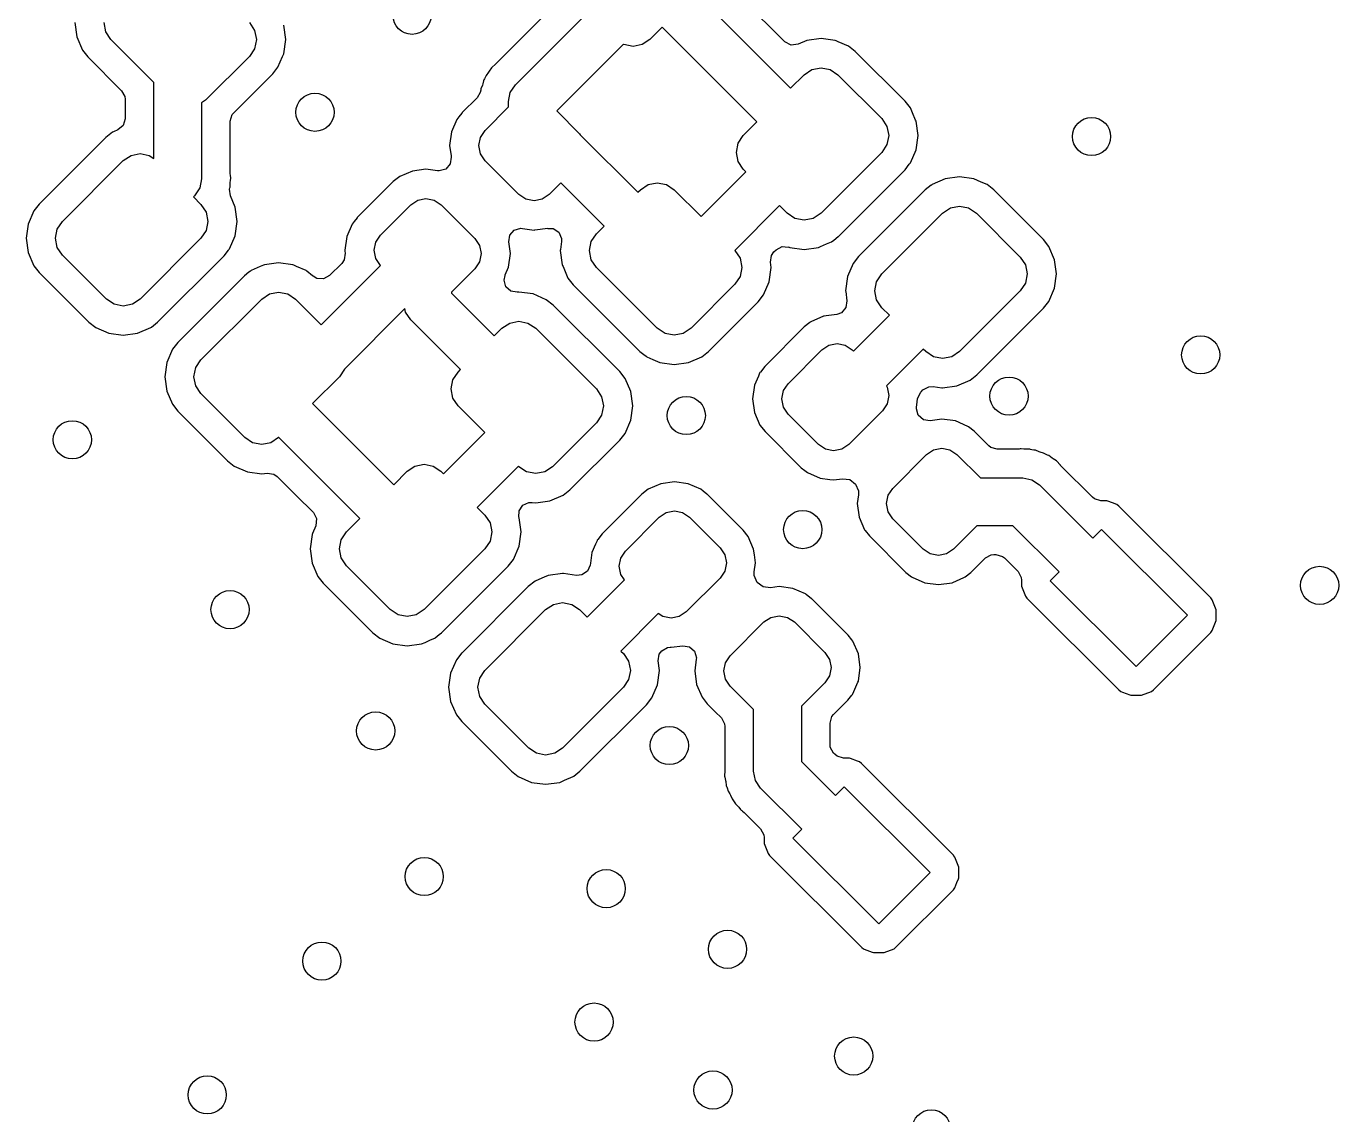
# Model space of a CAD drawing. Extents: x 4.14 to 8.85, y -5.31 to -1.77.
# Drawn here: x 5.201 to 5.742, y -2.508 to -2.06 of the extents above; entities that cross this region are included whole.
import ezdxf

# ---------------------------------------------------------------- set-up
doc = ezdxf.new("R2010")
doc.units = 0
doc.header["$MEASUREMENT"] = 0
doc.layers.add('BLACK', color=7, linetype='CONTINUOUS')

msp = doc.modelspace()

# ---------------------------------------------------------------- linework, layer by layer
at = {"layer": 'BLACK', "linetype": 'CONTINUOUS'}
for p, q in [((5.47694, -2.04602), (5.516, -2.08508)), ((5.51356, -2.06591), (5.49633, -2.04868)), ((5.40262, -2.08362), (5.43269, -2.05354)), ((5.22101, -2.05805), (5.22182, -2.06394)), ((5.2338, -2.06182), (5.23305, -2.05805)), ((5.293, -2.05805), (5.29513, -2.06125)), ((5.30792, -2.06501), (5.30711, -2.05913)), ((5.41308, -2.05642), (5.39467, -2.07484)), ((5.46302, -2.05994), (5.45801, -2.06494)), ((5.50208, -2.099), (5.46302, -2.05994)), ((5.22182, -2.06394), (5.22418, -2.06939)), ((5.23593, -2.06501), (5.2338, -2.06182)), ((5.25358, -2.08266), (5.23593, -2.06501)), ((5.29513, -2.06125), (5.29588, -2.06501)), ((5.29588, -2.06501), (5.29513, -2.06878)), ((5.30711, -2.0709), (5.30792, -2.06501)), ((5.45801, -2.06494), (5.45482, -2.06708)), ((5.51627, -2.0673), (5.51356, -2.06591)), ((5.52264, -2.0654), (5.51904, -2.06696)), ((5.52852, -2.06459), (5.52264, -2.0654)), ((5.53441, -2.0654), (5.52852, -2.06459)), ((5.53472, -2.06553), (5.53441, -2.0654)), ((5.53559, -2.06591), (5.53472, -2.06553)), ((5.53472, -2.06553), (5.53472, -2.06553)), ((5.53986, -2.06776), (5.53559, -2.06591)), ((5.22418, -2.06939), (5.22637, -2.07219)), ((5.29513, -2.06878), (5.293, -2.07197)), ((5.3066, -2.07207), (5.30698, -2.07121)), ((5.30698, -2.07121), (5.30711, -2.0709)), ((5.30698, -2.07121), (5.30698, -2.07121)), ((5.44712, -2.06696), (5.41964, -2.09444)), ((5.44729, -2.06708), (5.44712, -2.06696)), ((5.45105, -2.06783), (5.44729, -2.06708)), ((5.45482, -2.06708), (5.45105, -2.06783)), ((5.51904, -2.06696), (5.51627, -2.0673)), ((5.54266, -2.06995), (5.53986, -2.06776)), ((5.56314, -2.09043), (5.54266, -2.06995)), ((5.22637, -2.07219), (5.2403, -2.08611)), ((5.293, -2.07197), (5.2749, -2.09007)), ((5.30256, -2.07915), (5.30475, -2.07635)), ((5.30475, -2.07635), (5.3066, -2.07207)), ((5.39272, -2.07664), (5.39182, -2.07809)), ((5.39452, -2.07498), (5.39272, -2.07664)), ((5.39467, -2.07484), (5.39452, -2.07498)), ((5.52476, -2.07738), (5.52852, -2.07663)), ((5.52852, -2.07663), (5.53229, -2.07738)), ((5.28655, -2.09516), (5.30256, -2.07915)), ((5.3895, -2.08201), (5.38911, -2.08333)), ((5.38959, -2.08168), (5.3895, -2.08201)), ((5.3895, -2.08201), (5.3895, -2.08201)), ((5.3899, -2.08118), (5.38959, -2.08168)), ((5.3903, -2.08039), (5.3899, -2.08118)), ((5.39052, -2.07984), (5.3903, -2.08039)), ((5.39155, -2.07848), (5.39052, -2.07984)), ((5.39182, -2.07809), (5.39155, -2.07848)), ((5.516, -2.08508), (5.52156, -2.07951)), ((5.52156, -2.07951), (5.52476, -2.07738)), ((5.53229, -2.07738), (5.53548, -2.07951)), ((5.53548, -2.07951), (5.55358, -2.0976)), ((5.2403, -2.08611), (5.24163, -2.08856)), ((5.25358, -2.11404), (5.25358, -2.08266)), ((5.38808, -2.08687), (5.38683, -2.089)), ((5.3881, -2.08682), (5.38808, -2.08687)), ((5.38827, -2.08595), (5.3881, -2.08682)), ((5.38829, -2.0857), (5.38827, -2.08595)), ((5.38833, -2.08536), (5.38829, -2.0857)), ((5.38829, -2.0857), (5.38829, -2.0857)), ((5.38896, -2.08377), (5.38833, -2.08536)), ((5.38911, -2.08333), (5.38896, -2.08377)), ((5.39973, -2.09058), (5.40048, -2.08682)), ((5.40048, -2.08682), (5.40262, -2.08362)), ((5.24163, -2.08856), (5.24175, -2.08962)), ((5.24175, -2.08962), (5.24175, -2.0977)), ((5.2749, -2.09007), (5.27326, -2.09117)), ((5.27326, -2.09117), (5.27326, -2.12242)), ((5.38683, -2.089), (5.38069, -2.09513)), ((5.39009, -2.10247), (5.39973, -2.09282)), ((5.39973, -2.09282), (5.39973, -2.09058)), ((5.56533, -2.09323), (5.56314, -2.09043)), ((5.24175, -2.0977), (5.24096, -2.10038)), ((5.28509, -2.09867), (5.28588, -2.09598)), ((5.28588, -2.09598), (5.28655, -2.09516)), ((5.37849, -2.09791), (5.37624, -2.10311)), ((5.37931, -2.09687), (5.37849, -2.09791)), ((5.38049, -2.09535), (5.37931, -2.09687)), ((5.38059, -2.09524), (5.38049, -2.09535)), ((5.38049, -2.09535), (5.38049, -2.09535)), ((5.38069, -2.09513), (5.38059, -2.09524)), ((5.38069, -2.09513), (5.38069, -2.09513)), ((5.41964, -2.09444), (5.42906, -2.10386)), ((5.55358, -2.0976), (5.55571, -2.1008)), ((5.5662, -2.09524), (5.56533, -2.09323)), ((5.56748, -2.0982), (5.5662, -2.09524)), ((5.56769, -2.09868), (5.56748, -2.0982)), ((5.23661, -2.10318), (5.23381, -2.10537)), ((5.2369, -2.10305), (5.23661, -2.10318)), ((5.23876, -2.10225), (5.2369, -2.10305)), ((5.2369, -2.10305), (5.2369, -2.10305)), ((5.24096, -2.10038), (5.23876, -2.10225)), ((5.28509, -2.12018), (5.28509, -2.09867)), ((5.37624, -2.10311), (5.37547, -2.10873)), ((5.38817, -2.10534), (5.39009, -2.10247)), ((5.42906, -2.10386), (5.42932, -2.10424)), ((5.49651, -2.10456), (5.50208, -2.099)), ((5.55571, -2.1008), (5.55646, -2.10456)), ((5.5685, -2.10456), (5.56769, -2.09868)), ((5.23381, -2.10537), (5.20637, -2.13281)), ((5.37547, -2.10873), (5.37605, -2.11298)), ((5.38749, -2.10873), (5.38817, -2.10534)), ((5.38817, -2.11212), (5.38749, -2.10873)), ((5.42932, -2.10424), (5.45305, -2.12797)), ((5.49363, -2.11152), (5.49438, -2.10776)), ((5.49438, -2.10776), (5.49651, -2.10456)), ((5.55571, -2.10833), (5.55358, -2.11152)), ((5.55646, -2.10456), (5.55571, -2.10833)), ((5.56769, -2.11045), (5.5685, -2.10456)), ((5.24099, -2.11493), (5.24418, -2.1128)), ((5.24418, -2.1128), (5.24795, -2.11205)), ((5.24795, -2.11205), (5.25171, -2.1128)), ((5.25171, -2.1128), (5.25358, -2.11404)), ((5.37613, -2.11354), (5.37571, -2.1163)), ((5.37605, -2.11298), (5.37613, -2.11354)), ((5.39009, -2.11499), (5.38817, -2.11212)), ((5.49438, -2.11529), (5.49363, -2.11152)), ((5.55358, -2.11152), (5.52852, -2.13658)), ((5.56533, -2.1159), (5.56769, -2.11045)), ((5.21593, -2.13999), (5.24099, -2.11493)), ((5.28516, -2.121), (5.28509, -2.12018)), ((5.36011, -2.11924), (5.35491, -2.12149)), ((5.36573, -2.11847), (5.36011, -2.11924)), ((5.37054, -2.11913), (5.36573, -2.11847)), ((5.37118, -2.11917), (5.37054, -2.11913)), ((5.37387, -2.1184), (5.37118, -2.11917)), ((5.37571, -2.1163), (5.37387, -2.1184)), ((5.40401, -2.12891), (5.39009, -2.11499)), ((5.47908, -2.138), (5.49755, -2.11953)), ((5.49651, -2.11848), (5.49438, -2.11529)), ((5.49755, -2.11953), (5.49651, -2.11848)), ((5.5357, -2.14614), (5.56314, -2.1187)), ((5.56314, -2.1187), (5.56491, -2.11643)), ((5.56491, -2.11643), (5.56514, -2.11615)), ((5.56514, -2.11615), (5.56533, -2.1159)), ((5.56514, -2.11615), (5.56514, -2.11615)), ((5.27326, -2.12242), (5.27251, -2.12619)), ((5.28506, -2.12562), (5.28509, -2.1252)), ((5.28509, -2.12383), (5.28512, -2.12331)), ((5.28509, -2.1252), (5.28509, -2.12383)), ((5.28512, -2.12331), (5.28525, -2.12207)), ((5.28523, -2.1214), (5.28516, -2.121)), ((5.28529, -2.12173), (5.28523, -2.1214)), ((5.28523, -2.1214), (5.28523, -2.1214)), ((5.28525, -2.12207), (5.28529, -2.12173)), ((5.35224, -2.12359), (5.33744, -2.13839)), ((5.35491, -2.12149), (5.35224, -2.12359)), ((5.42134, -2.1241), (5.41653, -2.12891)), ((5.43913, -2.14189), (5.42134, -2.1241)), ((5.4541, -2.12693), (5.45729, -2.1248)), ((5.45729, -2.1248), (5.46105, -2.12405)), ((5.46105, -2.12405), (5.46482, -2.1248)), ((5.46482, -2.1248), (5.46801, -2.12693)), ((5.5739, -2.1251), (5.57146, -2.12702)), ((5.57401, -2.12502), (5.5739, -2.1251)), ((5.57426, -2.12483), (5.57401, -2.12502)), ((5.57401, -2.12502), (5.57401, -2.12502)), ((5.57971, -2.12247), (5.57426, -2.12483)), ((5.58559, -2.12166), (5.57971, -2.12247)), ((5.59148, -2.12247), (5.58559, -2.12166)), ((5.59452, -2.12378), (5.59148, -2.12247)), ((5.59693, -2.12483), (5.59452, -2.12378)), ((5.59973, -2.12702), (5.59693, -2.12483)), ((5.27038, -2.12938), (5.26987, -2.12989)), ((5.26987, -2.12989), (5.273, -2.13303)), ((5.27251, -2.12619), (5.27038, -2.12938)), ((5.27038, -2.12938), (5.27038, -2.12938)), ((5.28478, -2.12673), (5.28491, -2.12615)), ((5.28512, -2.1295), (5.28478, -2.12673)), ((5.28491, -2.12615), (5.28499, -2.12587)), ((5.28499, -2.12587), (5.28506, -2.12562)), ((5.28711, -2.1341), (5.28512, -2.1295)), ((5.36234, -2.13117), (5.36573, -2.13049)), ((5.36573, -2.13049), (5.36912, -2.13117)), ((5.40688, -2.13083), (5.40401, -2.12891)), ((5.41027, -2.13151), (5.40688, -2.13083)), ((5.41366, -2.13083), (5.41027, -2.13151)), ((5.41653, -2.12891), (5.41366, -2.13083)), ((5.45305, -2.12797), (5.4541, -2.12693)), ((5.46801, -2.12693), (5.47908, -2.138)), ((5.57146, -2.12702), (5.54402, -2.15446)), ((5.6202, -2.1475), (5.59973, -2.12702)), ((5.20418, -2.13561), (5.20182, -2.14106)), ((5.20637, -2.13281), (5.20418, -2.13561)), ((5.273, -2.13303), (5.27513, -2.13622)), ((5.27513, -2.13622), (5.27588, -2.13999)), ((5.28792, -2.13999), (5.28711, -2.1341)), ((5.34694, -2.14562), (5.35947, -2.13309)), ((5.35947, -2.13309), (5.36234, -2.13117)), ((5.36912, -2.13117), (5.37199, -2.13309)), ((5.37199, -2.13309), (5.38591, -2.14701)), ((5.51147, -2.13345), (5.493, -2.15192)), ((5.5146, -2.13658), (5.51147, -2.13345)), ((5.57863, -2.13658), (5.58183, -2.13445)), ((5.58183, -2.13445), (5.58559, -2.1337)), ((5.58559, -2.1337), (5.58936, -2.13445)), ((5.58936, -2.13445), (5.59255, -2.13658)), ((5.20182, -2.14106), (5.20101, -2.14695)), ((5.2138, -2.14318), (5.21593, -2.13999)), ((5.27588, -2.13999), (5.27513, -2.14375)), ((5.28711, -2.14587), (5.28792, -2.13999)), ((5.33534, -2.14106), (5.33309, -2.14626)), ((5.33618, -2.13999), (5.33534, -2.14106)), ((5.33734, -2.1385), (5.33618, -2.13999)), ((5.33744, -2.13839), (5.33734, -2.1385)), ((5.33734, -2.1385), (5.33734, -2.1385)), ((5.5178, -2.13871), (5.5146, -2.13658)), ((5.52156, -2.13946), (5.5178, -2.13871)), ((5.52533, -2.13871), (5.52156, -2.13946)), ((5.52852, -2.13658), (5.52533, -2.13871)), ((5.55358, -2.16163), (5.57863, -2.13658)), ((5.59255, -2.13658), (5.61065, -2.15467)), ((5.20101, -2.14695), (5.20182, -2.15283)), ((5.21305, -2.14695), (5.2138, -2.14318)), ((5.2138, -2.15071), (5.21305, -2.14695)), ((5.273, -2.14695), (5.24795, -2.172)), ((5.27513, -2.14375), (5.273, -2.14695)), ((5.28475, -2.15132), (5.28711, -2.14587)), ((5.33309, -2.14626), (5.33232, -2.15188)), ((5.34502, -2.14849), (5.34694, -2.14562)), ((5.38591, -2.14701), (5.38783, -2.14988)), ((5.39987, -2.14846), (5.40029, -2.1457)), ((5.40029, -2.1457), (5.40213, -2.1436)), ((5.40213, -2.1436), (5.40482, -2.14283)), ((5.40482, -2.14283), (5.40546, -2.14287)), ((5.40546, -2.14287), (5.41027, -2.14353)), ((5.41027, -2.14353), (5.41061, -2.14349)), ((5.41061, -2.14349), (5.41589, -2.14276)), ((5.41589, -2.14276), (5.4159, -2.14288)), ((5.4159, -2.14288), (5.41813, -2.14291)), ((5.41813, -2.14291), (5.42046, -2.14445)), ((5.42046, -2.14445), (5.42159, -2.14701)), ((5.42159, -2.14701), (5.42158, -2.14832)), ((5.43387, -2.14822), (5.436, -2.14503)), ((5.436, -2.14503), (5.43913, -2.14189)), ((5.53376, -2.14766), (5.53558, -2.14623)), ((5.53558, -2.14623), (5.5357, -2.14614)), ((5.21593, -2.1539), (5.2138, -2.15071)), ((5.28256, -2.15412), (5.28431, -2.15188)), ((5.28431, -2.15188), (5.28456, -2.15157)), ((5.28456, -2.15157), (5.28475, -2.15132)), ((5.28456, -2.15157), (5.28456, -2.15157)), ((5.33232, -2.15188), (5.33236, -2.15221)), ((5.33236, -2.15221), (5.33248, -2.15309)), ((5.34434, -2.15188), (5.34502, -2.14849)), ((5.34502, -2.15527), (5.34434, -2.15188)), ((5.38783, -2.14988), (5.38851, -2.15327)), ((5.40053, -2.15327), (5.39987, -2.14846)), ((5.42114, -2.15157), (5.42108, -2.15199)), ((5.42108, -2.15199), (5.42189, -2.15787)), ((5.42158, -2.14832), (5.42114, -2.15157)), ((5.43312, -2.15199), (5.43387, -2.14822)), ((5.43387, -2.15575), (5.43312, -2.15199)), ((5.493, -2.15192), (5.49307, -2.15199)), ((5.49307, -2.15199), (5.4952, -2.15518)), ((5.5081, -2.15398), (5.50909, -2.15256)), ((5.50909, -2.15256), (5.51, -2.15165)), ((5.51, -2.15165), (5.51246, -2.15031)), ((5.51246, -2.15031), (5.51502, -2.15056)), ((5.51502, -2.15056), (5.51504, -2.15046)), ((5.51504, -2.15046), (5.51537, -2.15056)), ((5.51537, -2.15056), (5.51568, -2.15069)), ((5.51568, -2.15069), (5.52156, -2.1515)), ((5.52156, -2.1515), (5.52745, -2.15069)), ((5.52745, -2.15069), (5.52833, -2.15031)), ((5.52833, -2.15031), (5.53074, -2.14926)), ((5.53074, -2.14926), (5.5329, -2.14833)), ((5.5329, -2.14833), (5.53376, -2.14766)), ((5.6224, -2.1503), (5.6202, -2.1475)), ((5.62476, -2.15575), (5.6224, -2.1503)), ((5.20182, -2.15283), (5.20418, -2.15828)), ((5.23403, -2.172), (5.21593, -2.1539)), ((5.25512, -2.18156), (5.28256, -2.15412)), ((5.29882, -2.15802), (5.29746, -2.15861)), ((5.29913, -2.15789), (5.29882, -2.15802)), ((5.29882, -2.15802), (5.29882, -2.15802)), ((5.30501, -2.15708), (5.29913, -2.15789)), ((5.3109, -2.15789), (5.30501, -2.15708)), ((5.31121, -2.15802), (5.3109, -2.15789)), ((5.31238, -2.15853), (5.31121, -2.15802)), ((5.31121, -2.15802), (5.31121, -2.15802)), ((5.33108, -2.15727), (5.32603, -2.16232)), ((5.33207, -2.15586), (5.33108, -2.15727)), ((5.33248, -2.15309), (5.33207, -2.15586)), ((5.34694, -2.15814), (5.34502, -2.15527)), ((5.38783, -2.15666), (5.38591, -2.15953)), ((5.38851, -2.15327), (5.38783, -2.15666)), ((5.39976, -2.15889), (5.40053, -2.15327)), ((5.42189, -2.15787), (5.42202, -2.15818)), ((5.436, -2.15895), (5.43387, -2.15575)), ((5.4952, -2.15518), (5.49595, -2.15895)), ((5.50768, -2.15674), (5.5081, -2.15398)), ((5.50799, -2.15895), (5.50768, -2.15674)), ((5.54183, -2.15726), (5.53947, -2.16271)), ((5.54402, -2.15446), (5.54183, -2.15726)), ((5.61065, -2.15467), (5.61278, -2.15787)), ((5.61278, -2.15787), (5.61353, -2.16163)), ((5.62557, -2.16163), (5.62476, -2.15575)), ((5.20418, -2.15828), (5.20637, -2.16108)), ((5.20637, -2.16108), (5.22685, -2.18156)), ((5.29088, -2.16244), (5.26344, -2.18988)), ((5.29277, -2.16096), (5.29088, -2.16244)), ((5.29343, -2.16044), (5.29277, -2.16096)), ((5.29368, -2.16025), (5.29343, -2.16044)), ((5.29343, -2.16044), (5.29343, -2.16044)), ((5.29746, -2.15861), (5.29368, -2.16025)), ((5.31635, -2.16025), (5.31238, -2.15853)), ((5.3166, -2.16044), (5.31635, -2.16025)), ((5.31903, -2.16235), (5.3166, -2.16044)), ((5.31915, -2.16244), (5.31903, -2.16235)), ((5.31903, -2.16235), (5.31903, -2.16235)), ((5.31924, -2.16253), (5.31915, -2.16244)), ((5.32079, -2.16346), (5.31924, -2.16253)), ((5.32253, -2.18255), (5.34694, -2.15814)), ((5.32603, -2.16232), (5.32357, -2.16366)), ((5.38591, -2.15953), (5.37627, -2.16918)), ((5.39789, -2.1642), (5.3983, -2.16226)), ((5.3983, -2.16226), (5.39843, -2.16197)), ((5.39843, -2.16197), (5.39976, -2.15889)), ((5.42202, -2.15818), (5.42202, -2.15818)), ((5.42202, -2.15818), (5.42221, -2.15861)), ((5.42221, -2.15861), (5.42425, -2.16332)), ((5.42425, -2.16332), (5.42644, -2.16612)), ((5.46105, -2.184), (5.436, -2.15895)), ((5.4952, -2.16271), (5.49307, -2.1659)), ((5.49595, -2.15895), (5.4952, -2.16271)), ((5.50718, -2.16483), (5.50799, -2.15895)), ((5.53947, -2.16271), (5.53866, -2.16859)), ((5.55145, -2.16483), (5.55358, -2.16163)), ((5.61353, -2.16163), (5.61278, -2.1654)), ((5.62476, -2.16752), (5.62557, -2.16163)), ((5.32357, -2.16366), (5.32079, -2.16346)), ((5.39866, -2.16688), (5.39789, -2.1642)), ((5.40076, -2.16873), (5.39866, -2.16688)), ((5.40331, -2.16911), (5.40076, -2.16873)), ((5.42644, -2.16612), (5.45388, -2.19356)), ((5.49307, -2.1659), (5.47497, -2.184)), ((5.50482, -2.17028), (5.50718, -2.16483)), ((5.53866, -2.16859), (5.53871, -2.16893)), ((5.5507, -2.16859), (5.55145, -2.16483)), ((5.55145, -2.17236), (5.5507, -2.16859)), ((5.61065, -2.16859), (5.58559, -2.19365)), ((5.61278, -2.1654), (5.61065, -2.16859)), ((5.6224, -2.17297), (5.62476, -2.16752)), ((5.23722, -2.17413), (5.23403, -2.172)), ((5.24099, -2.17488), (5.23722, -2.17413)), ((5.24475, -2.17413), (5.24099, -2.17488)), ((5.24795, -2.172), (5.24475, -2.17413)), ((5.273, -2.19705), (5.29805, -2.172)), ((5.29805, -2.172), (5.30125, -2.16987)), ((5.30125, -2.16987), (5.30501, -2.16912)), ((5.30501, -2.16912), (5.30878, -2.16987)), ((5.30878, -2.16987), (5.31197, -2.172)), ((5.31197, -2.172), (5.32253, -2.18255)), ((5.37627, -2.16918), (5.37627, -2.16951)), ((5.37627, -2.16951), (5.39389, -2.18713)), ((5.40331, -2.16913), (5.40331, -2.16911)), ((5.40342, -2.16913), (5.40331, -2.16913)), ((5.40353, -2.16915), (5.40342, -2.16913)), ((5.40365, -2.16913), (5.40353, -2.16915)), ((5.40399, -2.16908), (5.40365, -2.16913)), ((5.40365, -2.16913), (5.40365, -2.16913)), ((5.40987, -2.16989), (5.40399, -2.16908)), ((5.41532, -2.17225), (5.40987, -2.16989)), ((5.41812, -2.17444), (5.41532, -2.17225)), ((5.48215, -2.19356), (5.50263, -2.17308)), ((5.50263, -2.17308), (5.50482, -2.17028)), ((5.53871, -2.16893), (5.53923, -2.17275)), ((5.53923, -2.17275), (5.53881, -2.17551)), ((5.55358, -2.17555), (5.55145, -2.17236)), ((5.6202, -2.17577), (5.6224, -2.17297)), ((5.35704, -2.17588), (5.33223, -2.20069)), ((5.35733, -2.17735), (5.35704, -2.17588)), ((5.35947, -2.18054), (5.35733, -2.17735)), ((5.44556, -2.20188), (5.41812, -2.17444)), ((5.5295, -2.17909), (5.5243, -2.18134)), ((5.52984, -2.17904), (5.5295, -2.17909)), ((5.53062, -2.17893), (5.52984, -2.17904)), ((5.52984, -2.17904), (5.52984, -2.17904)), ((5.53499, -2.17834), (5.53062, -2.17893)), ((5.53697, -2.17761), (5.53499, -2.17834)), ((5.53881, -2.17551), (5.53697, -2.17761)), ((5.54192, -2.19347), (5.55671, -2.17869)), ((5.55671, -2.17869), (5.55358, -2.17555)), ((5.59277, -2.2032), (5.6202, -2.17577)), ((5.22685, -2.18156), (5.22965, -2.18375)), ((5.22965, -2.18375), (5.2351, -2.18611)), ((5.24687, -2.18611), (5.25232, -2.18375)), ((5.25232, -2.18375), (5.25257, -2.18356)), ((5.25257, -2.18356), (5.25346, -2.18285)), ((5.25346, -2.18285), (5.25512, -2.18156)), ((5.37997, -2.20105), (5.35947, -2.18054)), ((5.39389, -2.18713), (5.39703, -2.184)), ((5.39703, -2.184), (5.40022, -2.18187)), ((5.40022, -2.18187), (5.40399, -2.18112)), ((5.40399, -2.18112), (5.40775, -2.18187)), ((5.40775, -2.18187), (5.41095, -2.184)), ((5.41095, -2.184), (5.436, -2.20905)), ((5.46425, -2.18613), (5.46105, -2.184)), ((5.47497, -2.184), (5.47178, -2.18613)), ((5.52163, -2.18344), (5.50544, -2.19963)), ((5.52391, -2.18165), (5.52163, -2.18344)), ((5.52405, -2.18153), (5.52391, -2.18165)), ((5.5243, -2.18134), (5.52405, -2.18153)), ((5.52405, -2.18153), (5.52405, -2.18153)), ((5.2351, -2.18611), (5.24099, -2.18692)), ((5.24099, -2.18692), (5.24687, -2.18611)), ((5.26344, -2.18988), (5.26125, -2.19268)), ((5.46801, -2.18688), (5.46425, -2.18613)), ((5.47178, -2.18613), (5.46801, -2.18688)), ((5.53173, -2.19102), (5.53512, -2.19034)), ((5.53512, -2.19034), (5.53851, -2.19102)), ((5.26125, -2.19268), (5.25889, -2.19813)), ((5.45388, -2.19356), (5.45554, -2.19485)), ((5.45554, -2.19485), (5.45643, -2.19556)), ((5.45643, -2.19556), (5.45668, -2.19575)), ((5.45668, -2.19575), (5.45926, -2.19687)), ((5.4739, -2.19811), (5.47935, -2.19575)), ((5.47935, -2.19575), (5.48215, -2.19356)), ((5.51494, -2.20686), (5.52886, -2.19294)), ((5.52886, -2.19294), (5.53173, -2.19102)), ((5.53851, -2.19102), (5.54138, -2.19294)), ((5.54138, -2.19294), (5.54192, -2.19347)), ((5.57063, -2.1926), (5.55546, -2.20778)), ((5.57167, -2.19365), (5.57063, -2.1926)), ((5.57487, -2.19578), (5.57167, -2.19365)), ((5.57863, -2.19653), (5.57487, -2.19578)), ((5.5824, -2.19578), (5.57863, -2.19653)), ((5.58559, -2.19365), (5.5824, -2.19578)), ((5.25889, -2.19813), (5.25808, -2.20401)), ((5.27012, -2.20401), (5.27087, -2.20025)), ((5.27087, -2.20025), (5.273, -2.19705)), ((5.3322, -2.20082), (5.33007, -2.20401)), ((5.33223, -2.20069), (5.3322, -2.20082)), ((5.37893, -2.2021), (5.37997, -2.20105)), ((5.45926, -2.19687), (5.46108, -2.19766)), ((5.46108, -2.19766), (5.46213, -2.19811)), ((5.46213, -2.19811), (5.46801, -2.19892)), ((5.46801, -2.19892), (5.4739, -2.19811)), ((5.50534, -2.19975), (5.50353, -2.20205)), ((5.50544, -2.19963), (5.50534, -2.19975)), ((5.25808, -2.20401), (5.25889, -2.2099)), ((5.27087, -2.20778), (5.27012, -2.20401)), ((5.33007, -2.20401), (5.319, -2.21508)), ((5.37605, -2.20905), (5.3768, -2.20529)), ((5.3768, -2.20529), (5.37893, -2.2021)), ((5.44775, -2.20468), (5.44556, -2.20188)), ((5.45011, -2.21013), (5.44775, -2.20468)), ((5.50271, -2.20377), (5.50109, -2.2075)), ((5.50321, -2.20259), (5.50271, -2.20377)), ((5.50334, -2.2023), (5.50321, -2.20259)), ((5.50321, -2.20259), (5.50321, -2.20259)), ((5.50353, -2.20205), (5.50334, -2.2023)), ((5.50353, -2.20205), (5.50353, -2.20205)), ((5.58452, -2.20776), (5.58997, -2.2054)), ((5.58997, -2.2054), (5.59277, -2.2032)), ((5.25889, -2.2099), (5.26125, -2.21535)), ((5.273, -2.21097), (5.27087, -2.20778)), ((5.2911, -2.22907), (5.273, -2.21097)), ((5.3768, -2.21282), (5.37605, -2.20905)), ((5.436, -2.20905), (5.43813, -2.21225)), ((5.45092, -2.21601), (5.45011, -2.21013)), ((5.50109, -2.2075), (5.50032, -2.21312)), ((5.51234, -2.21312), (5.51302, -2.20973)), ((5.51302, -2.20973), (5.51494, -2.20686)), ((5.55546, -2.20778), (5.55583, -2.20834)), ((5.55583, -2.20834), (5.55651, -2.21173)), ((5.55651, -2.21173), (5.55583, -2.21512)), ((5.56835, -2.21304), (5.5695, -2.21049)), ((5.5695, -2.21049), (5.56976, -2.21021)), ((5.56976, -2.21021), (5.57053, -2.20944)), ((5.57053, -2.20944), (5.57298, -2.2081)), ((5.57298, -2.2081), (5.57471, -2.20803)), ((5.57471, -2.20803), (5.5783, -2.20852)), ((5.5783, -2.20852), (5.5783, -2.20852)), ((5.5783, -2.20852), (5.57863, -2.20857)), ((5.57863, -2.20857), (5.58452, -2.20776)), ((5.26125, -2.21535), (5.26344, -2.21815)), ((5.319, -2.21508), (5.35242, -2.2485)), ((5.37893, -2.21601), (5.3768, -2.21282)), ((5.38992, -2.227), (5.37893, -2.21601)), ((5.43813, -2.21225), (5.43888, -2.21601)), ((5.43888, -2.21601), (5.43813, -2.21978)), ((5.45011, -2.2219), (5.45092, -2.21601)), ((5.50032, -2.21312), (5.50109, -2.21874)), ((5.51302, -2.21651), (5.51234, -2.21312)), ((5.51494, -2.21938), (5.51302, -2.21651)), ((5.55583, -2.21512), (5.55391, -2.21799)), ((5.56783, -2.21718), (5.56787, -2.21654)), ((5.5686, -2.21987), (5.56783, -2.21718)), ((5.56787, -2.21654), (5.568, -2.2156)), ((5.568, -2.2156), (5.56835, -2.21304)), ((5.26344, -2.21815), (5.28392, -2.23863)), ((5.43813, -2.21978), (5.436, -2.22297)), ((5.44775, -2.22735), (5.45011, -2.2219)), ((5.50109, -2.21874), (5.50334, -2.22394)), ((5.52747, -2.23191), (5.51494, -2.21938)), ((5.55391, -2.21799), (5.53999, -2.23191)), ((5.5707, -2.22171), (5.5686, -2.21987)), ((5.57346, -2.22213), (5.5707, -2.22171)), ((5.57827, -2.22147), (5.57346, -2.22213)), ((5.58389, -2.22224), (5.57827, -2.22147)), ((5.58909, -2.22449), (5.58389, -2.22224)), ((5.37295, -2.24397), (5.38992, -2.227)), ((5.436, -2.22297), (5.4179, -2.24107)), ((5.44556, -2.23015), (5.44775, -2.22735)), ((5.50334, -2.22394), (5.50544, -2.22661)), ((5.50544, -2.22661), (5.52024, -2.24141)), ((5.58934, -2.22469), (5.58909, -2.22449)), ((5.59165, -2.22649), (5.58934, -2.22469)), ((5.59176, -2.22659), (5.59165, -2.22649)), ((5.59165, -2.22649), (5.59165, -2.22649)), ((5.59187, -2.22669), (5.59176, -2.22659)), ((5.59763, -2.23245), (5.59187, -2.22669)), ((5.29429, -2.2312), (5.2911, -2.22907)), ((5.29805, -2.23195), (5.29429, -2.2312)), ((5.30182, -2.2312), (5.29805, -2.23195)), ((5.30501, -2.22907), (5.30182, -2.2312)), ((5.30508, -2.229), (5.30501, -2.22907)), ((5.3385, -2.26242), (5.30508, -2.229)), ((5.42508, -2.25063), (5.44556, -2.23015)), ((5.53034, -2.23383), (5.52747, -2.23191)), ((5.53999, -2.23191), (5.53712, -2.23383)), ((5.57488, -2.23417), (5.57827, -2.23349)), ((5.57827, -2.23349), (5.58166, -2.23417)), ((5.59845, -2.23311), (5.59763, -2.23245)), ((5.60113, -2.2339), (5.59845, -2.23311)), ((5.61095, -2.23371), (5.61062, -2.23377)), ((5.61213, -2.23383), (5.61095, -2.23371)), ((5.28392, -2.23863), (5.28672, -2.24082)), ((5.53373, -2.23451), (5.53034, -2.23383)), ((5.53712, -2.23383), (5.53373, -2.23451)), ((5.55809, -2.25001), (5.57201, -2.23609)), ((5.57201, -2.23609), (5.57488, -2.23417)), ((5.58166, -2.23417), (5.58453, -2.23609)), ((5.58453, -2.23609), (5.59418, -2.24573)), ((5.6094, -2.2339), (5.60113, -2.2339)), ((5.61022, -2.23383), (5.6094, -2.2339)), ((5.61062, -2.23377), (5.61022, -2.23383)), ((5.61062, -2.23377), (5.61062, -2.23377)), ((5.61253, -2.23387), (5.61213, -2.23383)), ((5.61305, -2.2339), (5.61253, -2.23387)), ((5.61442, -2.2339), (5.61305, -2.2339)), ((5.61451, -2.23391), (5.61442, -2.2339)), ((5.61454, -2.23391), (5.61451, -2.23391)), ((5.61451, -2.23391), (5.61451, -2.23391)), ((5.61484, -2.23393), (5.61454, -2.23391)), ((5.61541, -2.2341), (5.61484, -2.23393)), ((5.61627, -2.23427), (5.61541, -2.2341)), ((5.61652, -2.23429), (5.61627, -2.23427)), ((5.61686, -2.23433), (5.61652, -2.23429)), ((5.61652, -2.23429), (5.61652, -2.23429)), ((5.61845, -2.23496), (5.61686, -2.23433)), ((5.61889, -2.23511), (5.61845, -2.23496)), ((5.62021, -2.2355), (5.61889, -2.23511)), ((5.62054, -2.23559), (5.62021, -2.2355)), ((5.62021, -2.2355), (5.62021, -2.2355)), ((5.62104, -2.2359), (5.62054, -2.23559)), ((5.62183, -2.2363), (5.62104, -2.2359)), ((5.62238, -2.23652), (5.62183, -2.2363)), ((5.62375, -2.23755), (5.62238, -2.23652)), ((5.62413, -2.23782), (5.62375, -2.23755)), ((5.62559, -2.23872), (5.62413, -2.23782)), ((5.62723, -2.2405), (5.62559, -2.23872)), ((5.28672, -2.24082), (5.29217, -2.24318)), ((5.29217, -2.24318), (5.29805, -2.24399)), ((5.29805, -2.24399), (5.30026, -2.24368)), ((5.30026, -2.24368), (5.30302, -2.2441)), ((5.30302, -2.2441), (5.30444, -2.24509)), ((5.35242, -2.2485), (5.35799, -2.24293)), ((5.35799, -2.24293), (5.36118, -2.2408)), ((5.36118, -2.2408), (5.36495, -2.24005)), ((5.36495, -2.24005), (5.36871, -2.2408)), ((5.36871, -2.2408), (5.3719, -2.24293)), ((5.3719, -2.24293), (5.37295, -2.24397)), ((5.40384, -2.24092), (5.38687, -2.25789)), ((5.40399, -2.24107), (5.40384, -2.24092)), ((5.40718, -2.2432), (5.40399, -2.24107)), ((5.41095, -2.24395), (5.40718, -2.2432)), ((5.41471, -2.2432), (5.41095, -2.24395)), ((5.4179, -2.24107), (5.41471, -2.2432)), ((5.52024, -2.24141), (5.52035, -2.24151)), ((5.52035, -2.24151), (5.52035, -2.24151)), ((5.52035, -2.24151), (5.52187, -2.24269)), ((5.52187, -2.24269), (5.52291, -2.24351)), ((5.52291, -2.24351), (5.52811, -2.24576)), ((5.62724, -2.24052), (5.62723, -2.2405)), ((5.62738, -2.24067), (5.62724, -2.24052)), ((5.64036, -2.25364), (5.62738, -2.24067)), ((5.30444, -2.24509), (5.3123, -2.25295)), ((5.4625, -2.24809), (5.4573, -2.25034)), ((5.46812, -2.24732), (5.4625, -2.24809)), ((5.47374, -2.24809), (5.46812, -2.24732)), ((5.47894, -2.25034), (5.47374, -2.24809)), ((5.52811, -2.24576), (5.53218, -2.24632)), ((5.53218, -2.24632), (5.53373, -2.24653)), ((5.53373, -2.24653), (5.53736, -2.24603)), ((5.53736, -2.24603), (5.54037, -2.24642)), ((5.54037, -2.24642), (5.54279, -2.24825)), ((5.54279, -2.24825), (5.54397, -2.25105)), ((5.59418, -2.24573), (5.61164, -2.24573)), ((5.61164, -2.24573), (5.61541, -2.24648)), ((5.61541, -2.24648), (5.6186, -2.24862)), ((5.6186, -2.24862), (5.64053, -2.27055)), ((5.3123, -2.25295), (5.31933, -2.25998)), ((5.41095, -2.25599), (5.41683, -2.25518)), ((5.41683, -2.25518), (5.42228, -2.25282)), ((5.42228, -2.25282), (5.42508, -2.25063)), ((5.45463, -2.25244), (5.43844, -2.26863)), ((5.4573, -2.25034), (5.45463, -2.25244)), ((5.47998, -2.25115), (5.47894, -2.25034)), ((5.4815, -2.25234), (5.47998, -2.25115)), ((5.48161, -2.25244), (5.4815, -2.25234)), ((5.4815, -2.25234), (5.4815, -2.25234)), ((5.49641, -2.26724), (5.48161, -2.25244)), ((5.54397, -2.25264), (5.54347, -2.25627)), ((5.54397, -2.25105), (5.54397, -2.25264)), ((5.55549, -2.25627), (5.55617, -2.25288)), ((5.55617, -2.25288), (5.55809, -2.25001)), ((5.64119, -2.25431), (5.64036, -2.25364)), ((5.64387, -2.2551), (5.64119, -2.25431)), ((5.64395, -2.2551), (5.64387, -2.2551)), ((5.64589, -2.2551), (5.64395, -2.2551)), ((5.64635, -2.25509), (5.64589, -2.2551)), ((5.64589, -2.2551), (5.64589, -2.2551)), ((5.64677, -2.25526), (5.64635, -2.25509)), ((5.64866, -2.25599), (5.64677, -2.25526)), ((5.64677, -2.25526), (5.64677, -2.25526)), ((5.31933, -2.25998), (5.32067, -2.26244)), ((5.38687, -2.25789), (5.39, -2.26103)), ((5.40405, -2.26195), (5.40408, -2.25924)), ((5.40408, -2.25924), (5.40563, -2.25691)), ((5.40563, -2.25691), (5.40818, -2.25578)), ((5.40818, -2.25578), (5.4095, -2.25579)), ((5.4095, -2.25579), (5.41095, -2.25599)), ((5.46186, -2.26194), (5.46473, -2.26002)), ((5.46473, -2.26002), (5.46812, -2.25934)), ((5.46812, -2.25934), (5.47151, -2.26002)), ((5.47151, -2.26002), (5.47438, -2.26194)), ((5.54347, -2.25627), (5.54424, -2.26189)), ((5.55617, -2.25966), (5.55549, -2.25627)), ((5.55809, -2.26253), (5.55617, -2.25966)), ((5.65046, -2.25668), (5.64866, -2.25599)), ((5.65128, -2.25732), (5.65046, -2.25668)), ((5.68912, -2.29516), (5.65128, -2.25732)), ((5.32038, -2.26546), (5.31901, -2.26863)), ((5.32067, -2.26244), (5.32038, -2.26546)), ((5.33293, -2.26799), (5.3385, -2.26242)), ((5.39, -2.26103), (5.39213, -2.26422)), ((5.39213, -2.26422), (5.39288, -2.26799)), ((5.40411, -2.2621), (5.40405, -2.26195)), ((5.40492, -2.26799), (5.40411, -2.2621)), ((5.44794, -2.27586), (5.46186, -2.26194)), ((5.47438, -2.26194), (5.48691, -2.27447)), ((5.54424, -2.26189), (5.54649, -2.26709)), ((5.57062, -2.27506), (5.55809, -2.26253)), ((5.59279, -2.26542), (5.58314, -2.27506)), ((5.60756, -2.26542), (5.59279, -2.26542)), ((5.62661, -2.28447), (5.60756, -2.26542)), ((5.31882, -2.26906), (5.31801, -2.27495)), ((5.31901, -2.26863), (5.31882, -2.26906)), ((5.33005, -2.27495), (5.3308, -2.27118)), ((5.3308, -2.27118), (5.33293, -2.26799)), ((5.39288, -2.26799), (5.39213, -2.27175)), ((5.40411, -2.27387), (5.40492, -2.26799)), ((5.43621, -2.27159), (5.4356, -2.273)), ((5.43634, -2.2713), (5.43621, -2.27159)), ((5.43621, -2.27159), (5.43621, -2.27159)), ((5.43653, -2.27105), (5.43634, -2.2713)), ((5.43834, -2.26875), (5.43653, -2.27105)), ((5.43653, -2.27105), (5.43653, -2.27105)), ((5.43844, -2.26863), (5.43834, -2.26875)), ((5.49851, -2.26991), (5.49641, -2.26724)), ((5.50076, -2.27511), (5.49851, -2.26991)), ((5.54649, -2.26709), (5.54672, -2.26739)), ((5.54672, -2.26739), (5.54672, -2.26739)), ((5.54672, -2.26739), (5.54848, -2.26962)), ((5.54848, -2.26962), (5.54848, -2.26963)), ((5.54848, -2.26963), (5.54859, -2.26976)), ((5.54859, -2.26976), (5.56339, -2.28456)), ((5.64053, -2.27055), (5.64415, -2.26693)), ((5.64415, -2.26693), (5.67951, -2.30228)), ((5.31801, -2.27495), (5.31882, -2.28083)), ((5.3308, -2.27871), (5.33005, -2.27495)), ((5.39, -2.27495), (5.36495, -2.3)), ((5.39213, -2.27175), (5.39, -2.27495)), ((5.40175, -2.27932), (5.40411, -2.27387)), ((5.43409, -2.2765), (5.4335, -2.28083)), ((5.4356, -2.273), (5.43409, -2.2765)), ((5.44602, -2.27873), (5.44794, -2.27586)), ((5.48691, -2.27447), (5.48883, -2.27734)), ((5.50108, -2.27742), (5.50076, -2.27511)), ((5.57349, -2.27698), (5.57062, -2.27506)), ((5.57688, -2.27766), (5.57349, -2.27698)), ((5.58027, -2.27698), (5.57688, -2.27766)), ((5.58314, -2.27506), (5.58027, -2.27698)), ((5.31882, -2.28083), (5.32118, -2.28628)), ((5.33293, -2.2819), (5.3308, -2.27871)), ((5.35103, -2.3), (5.33293, -2.2819)), ((5.37212, -2.30956), (5.39956, -2.28212)), ((5.39956, -2.28212), (5.40175, -2.27932)), ((5.43338, -2.28163), (5.43224, -2.28418)), ((5.4335, -2.28083), (5.43338, -2.28163)), ((5.44534, -2.28212), (5.44602, -2.27873)), ((5.44602, -2.28551), (5.44534, -2.28212)), ((5.48883, -2.27734), (5.48951, -2.28073)), ((5.48951, -2.28073), (5.48883, -2.28412)), ((5.50103, -2.28436), (5.50153, -2.28073)), ((5.50153, -2.28073), (5.50108, -2.27742)), ((5.59037, -2.28456), (5.59415, -2.28078)), ((5.59415, -2.28078), (5.59624, -2.2787)), ((5.59624, -2.2787), (5.59869, -2.27736)), ((5.59869, -2.27736), (5.59974, -2.27725)), ((5.59974, -2.27725), (5.60061, -2.27725)), ((5.60061, -2.27725), (5.60329, -2.27804)), ((5.60329, -2.27804), (5.60412, -2.2787)), ((5.60412, -2.2787), (5.60971, -2.28429)), ((5.32118, -2.28628), (5.32337, -2.28908)), ((5.41465, -2.28653), (5.41068, -2.28825)), ((5.41582, -2.28602), (5.41465, -2.28653)), ((5.41613, -2.28589), (5.41582, -2.28602)), ((5.41582, -2.28602), (5.41582, -2.28602)), ((5.42201, -2.28508), (5.41613, -2.28589)), ((5.42235, -2.28513), (5.42201, -2.28508)), ((5.4278, -2.28587), (5.42235, -2.28513)), ((5.42235, -2.28513), (5.42235, -2.28513)), ((5.4299, -2.28571), (5.4278, -2.28587)), ((5.43224, -2.28418), (5.4299, -2.28571)), ((5.43211, -2.30313), (5.4475, -2.28773)), ((5.4475, -2.28773), (5.44602, -2.28551)), ((5.48691, -2.28699), (5.47299, -2.30091)), ((5.48883, -2.28412), (5.48691, -2.28699)), ((5.50103, -2.28595), (5.50103, -2.28436)), ((5.50221, -2.28875), (5.50103, -2.28595)), ((5.56339, -2.28456), (5.56353, -2.28467)), ((5.56353, -2.28467), (5.56353, -2.28467)), ((5.56353, -2.28467), (5.56576, -2.28643)), ((5.56576, -2.28643), (5.56576, -2.28643)), ((5.56576, -2.28643), (5.56606, -2.28666)), ((5.56606, -2.28666), (5.57126, -2.28891)), ((5.58286, -2.28875), (5.58735, -2.28681)), ((5.58735, -2.28681), (5.5877, -2.28666)), ((5.58735, -2.28681), (5.58735, -2.28681)), ((5.5877, -2.28666), (5.58799, -2.28643)), ((5.58799, -2.28643), (5.59023, -2.28467)), ((5.58799, -2.28643), (5.58799, -2.28643)), ((5.59023, -2.28467), (5.59037, -2.28456)), ((5.60971, -2.28429), (5.61105, -2.28675)), ((5.61105, -2.28675), (5.61116, -2.2878)), ((5.61116, -2.2878), (5.61116, -2.28825)), ((5.62299, -2.28809), (5.62661, -2.28447)), ((5.32337, -2.28908), (5.34385, -2.30956)), ((5.40788, -2.29044), (5.38044, -2.31788)), ((5.41068, -2.28825), (5.40788, -2.29044)), ((5.50463, -2.29058), (5.50221, -2.28875)), ((5.50764, -2.29097), (5.50463, -2.29058)), ((5.51127, -2.29047), (5.50764, -2.29097)), ((5.51689, -2.29124), (5.51127, -2.29047)), ((5.52209, -2.29349), (5.51689, -2.29124)), ((5.57126, -2.28891), (5.57688, -2.28968)), ((5.57688, -2.28968), (5.5825, -2.28891)), ((5.5825, -2.28891), (5.58286, -2.28875)), ((5.58286, -2.28875), (5.58286, -2.28875)), ((5.61116, -2.28825), (5.61116, -2.2903)), ((5.61116, -2.2903), (5.61275, -2.29441)), ((5.65835, -2.32344), (5.62299, -2.28809)), ((5.41505, -2.3), (5.41825, -2.29787)), ((5.41825, -2.29787), (5.42201, -2.29712)), ((5.42201, -2.29712), (5.42578, -2.29787)), ((5.42578, -2.29787), (5.42897, -2.3)), ((5.52239, -2.29372), (5.52209, -2.29349)), ((5.52462, -2.29548), (5.52239, -2.29372)), ((5.52239, -2.29372), (5.52239, -2.29372)), ((5.52476, -2.29559), (5.52462, -2.29548)), ((5.53956, -2.31039), (5.52476, -2.29559)), ((5.61275, -2.29441), (5.61339, -2.29521)), ((5.61339, -2.29521), (5.65123, -2.33305)), ((5.68975, -2.29596), (5.68912, -2.29516)), ((5.69134, -2.30007), (5.68975, -2.29596)), ((5.35422, -2.30213), (5.35103, -2.3)), ((5.35799, -2.30288), (5.35422, -2.30213)), ((5.36175, -2.30213), (5.35799, -2.30288)), ((5.36495, -2.3), (5.36175, -2.30213)), ((5.39, -2.32505), (5.41505, -2.3)), ((5.42897, -2.3), (5.43211, -2.30313)), ((5.46148, -2.30159), (5.44603, -2.31705)), ((5.46334, -2.30283), (5.46148, -2.30159)), ((5.46673, -2.30351), (5.46334, -2.30283)), ((5.47012, -2.30283), (5.46673, -2.30351)), ((5.47299, -2.30091), (5.47012, -2.30283)), ((5.50501, -2.30509), (5.50788, -2.30317)), ((5.50788, -2.30317), (5.51127, -2.30249)), ((5.51127, -2.30249), (5.51466, -2.30317)), ((5.51466, -2.30317), (5.51753, -2.30509)), ((5.67951, -2.30228), (5.65835, -2.32344)), ((5.69134, -2.30448), (5.69134, -2.30007)), ((5.49109, -2.31901), (5.50501, -2.30509)), ((5.51753, -2.30509), (5.53006, -2.31762)), ((5.66547, -2.33305), (5.68912, -2.30941)), ((5.68912, -2.30941), (5.68976, -2.30859)), ((5.68976, -2.30859), (5.69134, -2.30448)), ((5.34385, -2.30956), (5.34665, -2.31175)), ((5.34665, -2.31175), (5.3521, -2.31411)), ((5.3521, -2.31411), (5.35799, -2.31492)), ((5.35799, -2.31492), (5.36387, -2.31411)), ((5.36387, -2.31411), (5.36533, -2.31348)), ((5.36533, -2.31348), (5.36757, -2.31251)), ((5.36757, -2.31251), (5.36932, -2.31175)), ((5.36932, -2.31175), (5.36957, -2.31156)), ((5.36957, -2.31156), (5.3712, -2.31028)), ((5.3712, -2.31028), (5.37212, -2.30956)), ((5.46673, -2.31553), (5.47154, -2.31487)), ((5.47154, -2.31487), (5.4743, -2.31529)), ((5.53967, -2.31053), (5.53956, -2.31039)), ((5.54123, -2.31251), (5.53967, -2.31053)), ((5.53967, -2.31053), (5.53967, -2.31053)), ((5.54166, -2.31306), (5.54123, -2.31251)), ((5.54391, -2.31826), (5.54166, -2.31306)), ((5.37881, -2.31997), (5.37825, -2.32068)), ((5.38035, -2.318), (5.37881, -2.31997)), ((5.38044, -2.31788), (5.38035, -2.318)), ((5.44603, -2.31705), (5.44707, -2.3181)), ((5.44707, -2.3181), (5.4492, -2.32129)), ((5.46145, -2.32113), (5.46187, -2.31837)), ((5.46187, -2.31837), (5.46286, -2.31695)), ((5.46286, -2.31695), (5.46287, -2.31694)), ((5.46287, -2.31694), (5.46532, -2.3156)), ((5.46532, -2.3156), (5.46638, -2.31549)), ((5.46638, -2.31549), (5.46639, -2.31549)), ((5.46639, -2.31549), (5.46673, -2.31553)), ((5.4743, -2.31529), (5.4764, -2.31713)), ((5.4764, -2.31713), (5.47717, -2.31982)), ((5.47717, -2.31982), (5.47713, -2.32046)), ((5.48917, -2.32188), (5.49109, -2.31901)), ((5.53006, -2.31762), (5.53198, -2.32049)), ((5.54468, -2.32388), (5.54391, -2.31826)), ((5.37825, -2.32068), (5.37589, -2.32613)), ((5.38787, -2.32825), (5.39, -2.32505)), ((5.4492, -2.32129), (5.44995, -2.32505)), ((5.44995, -2.32505), (5.4492, -2.32882)), ((5.46118, -2.33094), (5.46199, -2.32505)), ((5.46199, -2.32505), (5.46145, -2.32113)), ((5.47713, -2.32046), (5.47647, -2.32527)), ((5.47647, -2.32527), (5.47724, -2.33089)), ((5.48849, -2.32527), (5.48917, -2.32188)), ((5.48917, -2.32866), (5.48849, -2.32527)), ((5.53198, -2.32049), (5.53266, -2.32388)), ((5.53266, -2.32388), (5.53198, -2.32727)), ((5.54391, -2.3295), (5.54468, -2.32388)), ((5.37589, -2.32613), (5.37508, -2.33201)), ((5.38712, -2.33201), (5.38787, -2.32825)), ((5.4492, -2.32882), (5.44707, -2.33201)), ((5.45882, -2.33639), (5.46118, -2.33094)), ((5.47724, -2.33089), (5.47949, -2.33609)), ((5.49109, -2.33153), (5.48917, -2.32866)), ((5.53006, -2.33014), (5.52042, -2.33979)), ((5.53198, -2.32727), (5.53006, -2.33014)), ((5.5421, -2.33369), (5.54375, -2.32986)), ((5.54375, -2.32986), (5.54391, -2.3295)), ((5.54375, -2.32986), (5.54375, -2.32986)), ((5.37508, -2.33201), (5.37589, -2.3379)), ((5.38787, -2.33578), (5.38712, -2.33201)), ((5.39, -2.33897), (5.38787, -2.33578)), ((5.44707, -2.33201), (5.42201, -2.35707)), ((5.45663, -2.33919), (5.45882, -2.33639)), ((5.47949, -2.33609), (5.48159, -2.33876)), ((5.50073, -2.34118), (5.49109, -2.33153)), ((5.53956, -2.33737), (5.54121, -2.33527)), ((5.54121, -2.33527), (5.54143, -2.33499)), ((5.54143, -2.33499), (5.54166, -2.3347)), ((5.54143, -2.33499), (5.54143, -2.33499)), ((5.54166, -2.3347), (5.5421, -2.33369)), ((5.65123, -2.33305), (5.65204, -2.33369)), ((5.65204, -2.33369), (5.6528, -2.33399)), ((5.6528, -2.33399), (5.65573, -2.33511)), ((5.65573, -2.33511), (5.65573, -2.33511)), ((5.65573, -2.33511), (5.65616, -2.33528)), ((5.65616, -2.33528), (5.65661, -2.33528)), ((5.65661, -2.33528), (5.65835, -2.33527)), ((5.65661, -2.33528), (5.65661, -2.33528)), ((5.65835, -2.33527), (5.66056, -2.33527)), ((5.66056, -2.33527), (5.66467, -2.33368)), ((5.66467, -2.33368), (5.66547, -2.33305)), ((5.37589, -2.3379), (5.37825, -2.34335)), ((5.4081, -2.35707), (5.39, -2.33897)), ((5.42919, -2.36663), (5.45663, -2.33919)), ((5.48159, -2.33876), (5.48492, -2.3421)), ((5.50073, -2.36664), (5.50073, -2.34118)), ((5.52042, -2.33979), (5.52042, -2.36256)), ((5.5337, -2.34324), (5.53946, -2.33748)), ((5.53946, -2.33748), (5.53956, -2.33737)), ((5.37825, -2.34335), (5.38044, -2.34615)), ((5.38044, -2.34615), (5.40092, -2.36663)), ((5.48492, -2.3421), (5.48745, -2.34463)), ((5.48745, -2.34463), (5.48879, -2.34708)), ((5.48879, -2.34708), (5.4889, -2.34813)), ((5.53225, -2.34674), (5.53304, -2.34406)), ((5.53225, -2.35561), (5.53225, -2.34674)), ((5.53304, -2.34406), (5.5337, -2.34324)), ((5.4889, -2.34813), (5.4889, -2.36605)), ((5.41129, -2.3592), (5.4081, -2.35707)), ((5.42201, -2.35707), (5.41882, -2.3592)), ((5.53236, -2.35666), (5.53225, -2.35561)), ((5.5337, -2.35912), (5.53236, -2.35666)), ((5.41505, -2.35995), (5.41129, -2.3592)), ((5.41882, -2.3592), (5.41505, -2.35995)), ((5.52042, -2.36256), (5.53447, -2.37661)), ((5.53429, -2.35971), (5.5337, -2.35912)), ((5.53512, -2.36038), (5.53429, -2.35971)), ((5.53781, -2.36116), (5.53512, -2.36038)), ((5.53788, -2.36116), (5.53781, -2.36116)), ((5.53982, -2.36116), (5.53788, -2.36116)), ((5.54028, -2.36116), (5.53982, -2.36116)), ((5.53982, -2.36116), (5.53982, -2.36116)), ((5.54071, -2.36133), (5.54028, -2.36116)), ((5.5435, -2.3624), (5.54071, -2.36133)), ((5.54071, -2.36133), (5.54071, -2.36133)), ((5.54439, -2.36274), (5.5435, -2.3624)), ((5.54521, -2.36339), (5.54439, -2.36274)), ((5.58305, -2.40123), (5.54521, -2.36339)), ((5.40092, -2.36663), (5.40372, -2.36882)), ((5.40372, -2.36882), (5.40917, -2.37118)), ((5.42286, -2.37035), (5.42639, -2.36882)), ((5.42639, -2.36882), (5.42664, -2.36863)), ((5.42664, -2.36863), (5.42753, -2.36792)), ((5.42753, -2.36792), (5.42919, -2.36663)), ((5.4889, -2.36626), (5.4888, -2.3687)), ((5.4888, -2.3687), (5.48887, -2.36903)), ((5.4889, -2.36605), (5.4889, -2.36626)), ((5.50148, -2.37041), (5.50073, -2.36664)), ((5.40917, -2.37118), (5.41505, -2.37199)), ((5.41505, -2.37199), (5.42094, -2.37118)), ((5.42094, -2.37118), (5.42176, -2.37083)), ((5.42176, -2.37083), (5.42286, -2.37035)), ((5.48887, -2.36903), (5.48919, -2.37037)), ((5.48919, -2.37037), (5.48927, -2.37083)), ((5.48927, -2.37083), (5.4895, -2.37252)), ((5.4895, -2.37252), (5.48964, -2.37283)), ((5.48964, -2.37283), (5.48964, -2.37283)), ((5.48964, -2.37283), (5.48974, -2.37307)), ((5.48974, -2.37307), (5.49002, -2.3739)), ((5.49002, -2.3739), (5.49015, -2.37448)), ((5.50362, -2.3736), (5.50148, -2.37041)), ((5.52055, -2.39053), (5.50362, -2.3736)), ((5.53447, -2.37661), (5.53809, -2.37299)), ((5.53809, -2.37299), (5.57344, -2.40835)), ((5.49015, -2.37448), (5.49031, -2.37478)), ((5.49031, -2.37478), (5.49031, -2.37478)), ((5.49031, -2.37478), (5.49098, -2.37598)), ((5.49098, -2.37598), (5.49118, -2.3764)), ((5.49118, -2.3764), (5.49186, -2.37797)), ((5.49186, -2.37797), (5.49223, -2.37843)), ((5.49223, -2.37843), (5.49273, -2.37917)), ((5.49273, -2.37917), (5.49301, -2.37968)), ((5.49301, -2.37968), (5.49329, -2.38)), ((5.49329, -2.38), (5.49425, -2.38097)), ((5.49425, -2.38097), (5.4946, -2.38136)), ((5.4946, -2.38136), (5.49539, -2.38233)), ((5.49539, -2.38233), (5.4956, -2.38259)), ((5.4956, -2.38259), (5.49587, -2.38278)), ((5.49587, -2.38278), (5.49587, -2.38278)), ((5.49587, -2.38278), (5.4962, -2.38302)), ((5.4962, -2.38302), (5.49684, -2.38355)), ((5.49684, -2.38355), (5.50364, -2.39036)), ((5.50364, -2.39036), (5.50498, -2.39281)), ((5.51693, -2.39415), (5.52055, -2.39053)), ((5.50498, -2.39281), (5.5051, -2.39386)), ((5.5051, -2.39386), (5.5051, -2.39411)), ((5.5051, -2.39411), (5.5051, -2.39637)), ((5.55228, -2.42951), (5.51693, -2.39415)), ((5.5051, -2.39637), (5.50669, -2.40048)), ((5.50669, -2.40048), (5.50732, -2.40128)), ((5.50732, -2.40128), (5.54516, -2.43912)), ((5.58314, -2.40134), (5.58305, -2.40123)), ((5.58321, -2.40143), (5.58314, -2.40134)), ((5.58314, -2.40134), (5.58314, -2.40134)), ((5.58368, -2.40203), (5.58321, -2.40143)), ((5.58527, -2.40614), (5.58368, -2.40203)), ((5.58527, -2.40734), (5.58527, -2.40614)), ((5.57344, -2.40835), (5.55228, -2.42951)), ((5.58453, -2.41248), (5.58511, -2.41097)), ((5.58511, -2.41097), (5.58528, -2.41054)), ((5.58511, -2.41097), (5.58511, -2.41097)), ((5.58527, -2.40935), (5.58527, -2.40734)), ((5.58528, -2.41054), (5.58527, -2.40935)), ((5.55941, -2.43912), (5.58305, -2.41547)), ((5.58305, -2.41547), (5.58369, -2.41466)), ((5.58369, -2.41466), (5.58453, -2.41248)), ((5.54516, -2.43912), (5.54528, -2.43921)), ((5.54528, -2.43921), (5.54528, -2.43921)), ((5.54528, -2.43921), (5.54539, -2.43929)), ((5.54539, -2.43929), (5.54598, -2.43976)), ((5.55861, -2.43975), (5.55941, -2.43912)), ((5.54598, -2.43976), (5.54633, -2.43989)), ((5.54633, -2.43989), (5.54966, -2.44118)), ((5.54966, -2.44118), (5.54966, -2.44118)), ((5.54966, -2.44118), (5.55009, -2.44134)), ((5.55009, -2.44134), (5.55055, -2.44134)), ((5.55055, -2.44134), (5.55055, -2.44134)), ((5.55055, -2.44134), (5.55229, -2.44134)), ((5.55229, -2.44134), (5.5545, -2.44134)), ((5.5545, -2.44134), (5.55861, -2.43975))]:
    msp.add_line(p, q, dxfattribs=at)
at = {"layer": 'BLACK'}
for centre in [(5.36, -2.055), (5.32, -2.095), (5.64, -2.105), (5.685, -2.195), (5.606, -2.212), (5.473, -2.22), (5.22, -2.23), (5.521, -2.267), (5.734, -2.29), (5.285, -2.3), (5.345, -2.35), (5.466, -2.356), (5.365, -2.41), (5.44, -2.415), (5.49, -2.44), (5.32283, -2.44488), (5.435, -2.47), (5.542, -2.484), (5.27559, -2.5), (5.484, -2.498), (5.574, -2.514)]:
    msp.add_circle(centre, 0.00787, dxfattribs=at)

doc.saveas('drawing.dxf')
